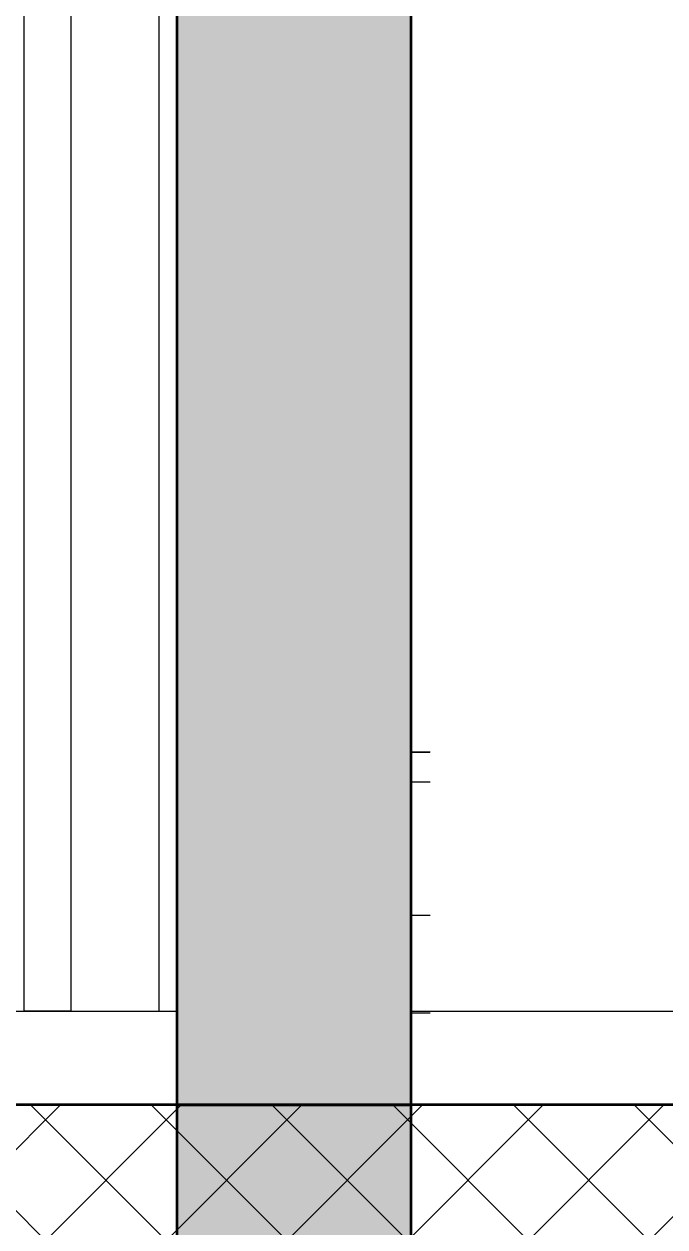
# Model space of a CAD drawing. Header units: millimetres. Extents: x -310 to 171125, y -3027 to 55843.
# Drawn here: x 130472 to 131156, y 23565 to 24848 of the extents above; entities that cross this region are included whole.
import ezdxf

# ---------------------------------------------------------------- set-up
doc = ezdxf.new("R2010")
doc.units = ezdxf.units.MM
doc.header["$MEASUREMENT"] = 0
doc.set_wipeout_variables(frame=1)
doc.linetypes.add('Wipeout_Contour', pattern=[1000, 0, -1000])
for name, color, linetype in [('aaa mobilje', 7, 'Continuous'), ('Dimensioning - General', 7, 'Continuous'), ('Structural - Bearing', 7, 'Continuous')]:
    doc.layers.add(name, color=color, linetype=linetype)
for name, color, linetype, lineweight, true_color in [('aaa mobilje_Pen_No__82', 7, 'Continuous', 20, 0xaaaaaa), ('Dimensioning - General_Pen_No__61', 7, 'Continuous', 20, 0x6a6a6a), ('Dimensioning - General_Pen_No__88', 7, 'Continuous', 20, 0xfd4435), ('Structural - Bearing_Pen_No__61', 7, 'Continuous', 20, 0x6a6a6a), ('Structural - Bearing_Pen_No__82', 7, 'Continuous', 20, 0xaaaaaa)]:
    doc.layers.add(name, color=color, linetype=linetype, lineweight=lineweight, true_color=true_color)
for name, color, linetype, lineweight in [('Structural - Bearing_Pen_No__1', 7, 'Continuous', 13), ('Structural - Bearing_Pen_No__101', 252, 'Continuous', 13), ('Structural - Bearing_Pen_No__7', 7, 'Continuous', 35)]:
    doc.layers.add(name, color=color, linetype=linetype, lineweight=lineweight)
doc.layers.get('0').off()
doc.styles.add('GENERATED_STYLE_6', font='calibril.ttf')
doc.dimstyles.new('GENERATED_STYLE__1', dxfattribs={"dimtxt": 195.999997, "dimasz": 106.4, "dimexe": 0.18, "dimexo": 0.0625, "dimgap": 0.09, "dimtad": 1, "dimdec": 0, "dimlfac": 0.1, "dimzin": 0, "dimdsep": 46, "dimtxsty": 'GENERATED_STYLE_6', "dimblk": 'ARROWHEAD_2', "dimblk1": 'ARROWHEAD_2', "dimblk2": 'ARROWHEAD_2', "dimcen": 0.09, "dimse1": 1, "dimse2": 1, "dimclrd": 256, "dimclre": 256, "dimclrt": 256, "dimadec": 0, "dimazin": 0, "dimtfac": 1, "dimtdec": 4, "dimtmove": 0, "dimatfit": 3, "dimfxl": 1, "dimtolj": 1, "dimtzin": 0, "dimarcsym": 0})

# ---------------------------------------------------------------- blocks, each defined once
blk = doc.blocks.new('*D88')
at = {"layer": 'Dimensioning - General_Pen_No__61', "color": 251, "linetype": 'Continuous', "lineweight": 20, "true_color": 0x6a6a6a, "transparency": 16777216}
for p, q in [((134582.9, 23736), (134722.9, 23655.2)), ((134757.9, 23695.6), (134547.9, 23695.6)), ((134652.9, 23495.6), (134652.9, 23695.6)), ((134582.9, 23536), (134722.9, 23455.2)), ((134757.9, 23495.6), (134547.9, 23495.6))]:
    blk.add_line(p, q, dxfattribs=at)
blk = doc.blocks.new('ARROWHEAD_2')
at = {"color": 0, "linetype": 'Continuous', "lineweight": 0}
for p, q in [((-0.378, -0.655), (0.378, 0.655)), ((0, 0), (-1, 0))]:
    blk.add_line(p, q, dxfattribs=at)
blk = doc.blocks.new('*D89')
at = {"layer": 'Dimensioning - General_Pen_No__61', "color": 251, "linetype": 'Continuous', "lineweight": 20, "true_color": 0x6a6a6a, "transparency": 16777216}
for p, q in [((134582.9, 26436), (134722.9, 26355.2)), ((134757.9, 26395.6), (134547.9, 26395.6)), ((134652.9, 23695.6), (134652.9, 26395.6)), ((134582.9, 23736), (134722.9, 23655.2)), ((134757.9, 23695.6), (134547.9, 23695.6))]:
    blk.add_line(p, q, dxfattribs=at)
at = {"layer": 'Dimensioning - General_Pen_No__88', "color": 20, "lineweight": 20, "true_color": 0xfd4435, "transparency": 16777216, "char_height": 196, "attachment_point": 7, "rotation": 90, "style": 'GENERATED_STYLE_6'}
for s, insert in [('\\A1;{\\pql;\\fCalibri Light|b0|i0|c0|p34;20}', (134613.7, 26037.4)), ('\\A1;{\\pql;\\fCalibri Light|b0|i0|c0|p34;270}', (134613.7, 24807.3))]:
    blk.add_mtext(s, dxfattribs=dict(at, insert=insert))
blk = doc.blocks.new('*D131')
at = {"layer": 'Dimensioning - General_Pen_No__61', "color": 251, "linetype": 'Continuous', "lineweight": 20, "true_color": 0x6a6a6a, "transparency": 16777216}
for p, q in [((135132.9, 23736), (135272.9, 23655.2)), ((135307.9, 23695.6), (135097.9, 23695.6)), ((135202.9, 23495.6), (135202.9, 23695.6)), ((135132.9, 23536), (135272.9, 23455.2)), ((135307.9, 23495.6), (135097.9, 23495.6))]:
    blk.add_line(p, q, dxfattribs=at)
blk = doc.blocks.new('*D132')
at = {"layer": 'Dimensioning - General_Pen_No__61', "color": 251, "linetype": 'Continuous', "lineweight": 20, "true_color": 0x6a6a6a, "transparency": 16777216}
for p, q in [((135132.9, 26436), (135272.9, 26355.2)), ((135307.9, 26395.6), (135097.9, 26395.6)), ((135202.9, 23695.6), (135202.9, 26395.6)), ((135132.9, 23736), (135272.9, 23655.2)), ((135307.9, 23695.6), (135097.9, 23695.6))]:
    blk.add_line(p, q, dxfattribs=at)
at = {"layer": 'Dimensioning - General_Pen_No__88', "color": 20, "lineweight": 20, "true_color": 0xfd4435, "transparency": 16777216, "char_height": 196, "attachment_point": 7, "rotation": 90, "style": 'GENERATED_STYLE_6'}
for s, insert in [('\\A1;{\\pql;\\fCalibri Light|b0|i0|c0|p34;20}', (135163.7, 26037.4)), ('\\A1;{\\pql;\\fCalibri Light|b0|i0|c0|p34;270}', (135163.7, 24807.3))]:
    blk.add_mtext(s, dxfattribs=dict(at, insert=insert))
blk = doc.blocks.new('*D157')
at = {"layer": 'Dimensioning - General_Pen_No__61', "color": 251, "linetype": 'Continuous', "lineweight": 20, "true_color": 0x6a6a6a, "transparency": 16777216}
for p, q in [((135682.9, 23736), (135822.9, 23655.2)), ((135857.9, 23695.6), (135647.9, 23695.6)), ((135752.9, 20795.6), (135752.9, 23695.6)), ((135682.9, 20836), (135822.9, 20755.2)), ((135857.9, 20795.6), (135647.9, 20795.6))]:
    blk.add_line(p, q, dxfattribs=at)
at = {"layer": 'Dimensioning - General_Pen_No__88', "color": 20, "lineweight": 20, "true_color": 0xfd4435, "transparency": 16777216, "insert": (135713.7, 22007.3), "char_height": 196, "attachment_point": 7, "rotation": 90, "style": 'GENERATED_STYLE_6'}
blk.add_mtext('\\A1;{\\pql;\\fCalibri Light|b0|i0|c0|p34;290}', dxfattribs=at)
blk = doc.blocks.new('*D158')
at = {"layer": 'Dimensioning - General_Pen_No__61', "color": 251, "linetype": 'Continuous', "lineweight": 20, "true_color": 0x6a6a6a, "transparency": 16777216}
for p, q in [((135682.9, 26636), (135822.9, 26555.2)), ((135857.9, 26595.6), (135647.9, 26595.6)), ((135752.9, 23695.6), (135752.9, 26595.6)), ((135682.9, 23736), (135822.9, 23655.2)), ((135857.9, 23695.6), (135647.9, 23695.6))]:
    blk.add_line(p, q, dxfattribs=at)
at = {"layer": 'Dimensioning - General_Pen_No__88', "color": 20, "lineweight": 20, "true_color": 0xfd4435, "transparency": 16777216, "insert": (135713.7, 24907.3), "char_height": 196, "attachment_point": 7, "rotation": 90, "style": 'GENERATED_STYLE_6'}
blk.add_mtext('\\A1;{\\pql;\\fCalibri Light|b0|i0|c0|p34;290}', dxfattribs=at)

msp = doc.modelspace()

# ---------------------------------------------------------------- linework, layer by layer
at = {"layer": 'Structural - Bearing_Pen_No__1', "color": 7, "linetype": 'Continuous', "lineweight": 13}
for p in [(128735.2, 23695.6), (130635.2, 20795.6)]:
    msp.add_line(p, (130635.2, 23695.6), dxfattribs=at)

# ---------------------------------------------------------------- wipeouts: each hides what was drawn before it
at = {"color": 254, "linetype": 'Wipeout_Contour', "lineweight": 0, "ltscale": 532360.54665}
msp.add_wipeout([(130905.2, 24071.6), (130885.2, 24071.6), (130885.2, 24071.1), (130905.2, 24071.1)], dxfattribs=at).dxf.layer = 'aaa mobilje'
at = {"color": 254, "linetype": 'Wipeout_Contour', "lineweight": 0, "ltscale": 531386.102114}
msp.add_wipeout([(130522.2, 23795.6), (130522.2, 25932.6), (130472.2, 25882.6), (130472.2, 23795.6)], dxfattribs=at).dxf.layer = 'Structural - Bearing'
at = {"color": 254, "linetype": 'Wipeout_Contour', "lineweight": 0, "ltscale": 531900.755282}
msp.add_wipeout([(130616.2, 23795.6), (130635.2, 23795.6), (130635.2, 25932.6), (130616.2, 25932.6)], dxfattribs=at).dxf.layer = 'Structural - Bearing'
at = {"color": 254, "linetype": 'Wipeout_Contour', "lineweight": 0, "ltscale": 532286.454071}
msp.add_wipeout([(130905.2, 24039.6), (130885.2, 24039.6), (130885.2, 23897.6), (130905.2, 23897.6)], dxfattribs=at).dxf.layer = 'Structural - Bearing'
at = {"color": 254, "linetype": 'Wipeout_Contour', "lineweight": 0, "ltscale": 532125.759811}
msp.add_wipeout([(130885.2, 23793.6), (130885.2, 23695.6), (130905.2, 23695.6), (130905.2, 23793.6)], dxfattribs=at).dxf.layer = 'Structural - Bearing'

# ---------------------------------------------------------------- next in the draw order: hatches: boundary and pattern name
at = {"layer": 'Structural - Bearing_Pen_No__1', "linetype": 'Continuous', "lineweight": 13}
h = msp.add_hatch(dxfattribs=at)
h.set_pattern_fill('CONCRETE_BLOCK', style=0, pattern_type=2)
h.set_pattern_definition([(45, (0, 0), (-64.346715, 64.346715), []), (135, (0, 0), (64.346715, 64.346715), [])])
h.paths.add_polyline_path([(139085.2, 23495.6), (139085.2, 23695.6), (123882.8, 23695.6), (123882.8, 23495.6)])
at = {"layer": 'Structural - Bearing_Pen_No__101', "linetype": 'Continuous', "lineweight": 13}
msp.add_hatch(color=252, dxfattribs=at).paths.add_polyline_path([(130885.2, 23695.6), (130635.2, 23695.6), (130635.2, 20795.6), (130885.2, 20795.6)])

# ---------------------------------------------------------------- next in the draw order: linework, layer by layer
at = {"layer": 'Structural - Bearing_Pen_No__1', "color": 7, "linetype": 'Continuous', "lineweight": 13}
for p, q in [((130635.2, 23695.6), (130635.2, 26595.6)), ((130885.2, 20795.6), (130885.2, 23695.6)), ((130885.2, 23695.6), (134085.2, 23695.6))]:
    msp.add_line(p, q, dxfattribs=at)
at = {"layer": 'Structural - Bearing_Pen_No__61', "color": 251, "linetype": 'Continuous', "lineweight": 20, "true_color": 0x6a6a6a}
msp.add_lwpolyline([(128735.2, 23795.6), (130635.2, 23795.6)], dxfattribs=at)
at = {"layer": 'Structural - Bearing_Pen_No__7', "color": 7, "linetype": 'Continuous', "lineweight": 35, "flags": 128}
for points in [[(139085.2, 23495.6), (139085.2, 23695.6), (123882.8, 23695.6), (123882.8, 23495.6)], [(130885.2, 23695.6), (130635.2, 23695.6), (130635.2, 20795.6), (130885.2, 20795.6)]]:
    msp.add_lwpolyline(points, close=True, dxfattribs=at)
at = {"layer": 'Structural - Bearing_Pen_No__82', "color": 253, "linetype": 'Continuous', "lineweight": 20, "true_color": 0xaaaaaa}
for p, q in [((130522.2, 25932.6), (130522.2, 23795.6)), ((130616.2, 23795.6), (130616.2, 25932.6)), ((130472.2, 23795.6), (130472.2, 25882.6)), ((130522.2, 23795.6), (130472.2, 23795.6)), ((130616.2, 23795.6), (130635.2, 23795.6))]:
    msp.add_line(p, q, dxfattribs=at)

# ---------------------------------------------------------------- next in the draw order: dimensions: what is measured, and where the dimension line sits
at = {"layer": 'Dimensioning - General', "color": 251, "linetype": 'Continuous', "lineweight": 20, "true_color": 0x6a6a6a}
for base, p1, p2, picture, middle in [((135202.9, 23695.6), (106822.4, 23495.6), (106843.5, 23695.6), '*D131', (135065.7, 23286.8)), ((134652.9, 23695.6), (107357.9, 23495.6), (107357.9, 23695.6), '*D88', (134515.7, 23286.8)), ((135752.9, 23695.6), (109667, 20795.6), (109593.2, 23695.6), '*D157', (135615.7, 22231.4))]:
    dim = msp.add_linear_dim(base=base, p1=p1, p2=p2, angle=90, dimstyle='GENERATED_STYLE__1', dxfattribs=at)
    dim.commit()
    dim.dimension.update_dxf_attribs({"geometry": picture, "text_midpoint": middle, "dimtype": 160, "text_rotation": 90})

# ---------------------------------------------------------------- next in the draw order: wipeouts: each hides what was drawn before it
at = {"color": 254, "linetype": 'Wipeout_Contour', "lineweight": 0, "ltscale": 532359.771271}
msp.add_wipeout([(130905.2, 24071.1), (130885.2, 24071.1), (130885.2, 24069.5), (130905.2, 24069.5)], dxfattribs=at).dxf.layer = 'aaa mobilje'
at = {"color": 254, "linetype": 'Wipeout_Contour', "lineweight": 0, "ltscale": 532234.664277}
msp.add_wipeout([(130885.2, 23897.6), (130885.2, 23895.8), (130905.2, 23895.8), (130905.2, 23897.6)], dxfattribs=at).dxf.layer = 'aaa mobilje'

# ---------------------------------------------------------------- next in the draw order: wipeouts: each hides what was drawn before it
at = {"color": 254, "linetype": 'Wipeout_Contour', "lineweight": 0, "ltscale": 532358.27345}
msp.add_wipeout([(130885.2, 24066.9), (130905.2, 24066.9), (130905.2, 24069.5), (130885.2, 24069.5)], dxfattribs=at).dxf.layer = 'aaa mobilje'
at = {"color": 254, "linetype": 'Wipeout_Contour', "lineweight": 0, "ltscale": 532232.16217}
msp.add_wipeout([(130905.2, 23895.8), (130885.2, 23895.8), (130885.2, 23890.6), (130905.2, 23890.6)], dxfattribs=at).dxf.layer = 'aaa mobilje'

# ---------------------------------------------------------------- next in the draw order: linework, layer by layer
at = {"layer": 'aaa mobilje_Pen_No__82', "color": 253, "linetype": 'Continuous', "lineweight": 20, "true_color": 0xaaaaaa}
msp.add_line((130905.2, 23897.6), (130885.2, 23897.6), dxfattribs=at)

# ---------------------------------------------------------------- next in the draw order: wipeouts: each hides what was drawn before it
at = {"color": 254, "linetype": 'Wipeout_Contour', "lineweight": 0, "ltscale": 532356.155421}
msp.add_wipeout([(130905.2, 24066.9), (130885.2, 24066.9), (130885.2, 24063.6), (130905.2, 24063.6)], dxfattribs=at).dxf.layer = 'aaa mobilje'
at = {"color": 254, "linetype": 'Wipeout_Contour', "lineweight": 0, "ltscale": 532227.329456}
msp.add_wipeout([(130905.2, 23890.6), (130885.2, 23890.6), (130885.2, 23882.4), (130905.2, 23882.4)], dxfattribs=at).dxf.layer = 'aaa mobilje'

# ---------------------------------------------------------------- next in the draw order: linework, layer by layer
at = {"layer": 'aaa mobilje_Pen_No__82', "color": 253, "linetype": 'Continuous', "lineweight": 20, "true_color": 0xaaaaaa}
msp.add_line((130905.2, 24071.6), (130885.2, 24071.6), dxfattribs=at)

# ---------------------------------------------------------------- next in the draw order: wipeouts: each hides what was drawn before it
at = {"color": 254, "linetype": 'Wipeout_Contour', "lineweight": 0, "ltscale": 532353.561711}
msp.add_wipeout([(130905.2, 24063.6), (130885.2, 24063.6), (130885.2, 24059.7), (130905.2, 24059.7)], dxfattribs=at).dxf.layer = 'aaa mobilje'
at = {"color": 254, "linetype": 'Wipeout_Contour', "lineweight": 0, "ltscale": 532220.497179}
msp.add_wipeout([(130905.2, 23882.4), (130885.2, 23882.4), (130885.2, 23871.6), (130905.2, 23871.6)], dxfattribs=at).dxf.layer = 'aaa mobilje'

# ---------------------------------------------------------------- next in the draw order: wipeouts: each hides what was drawn before it
at = {"color": 254, "linetype": 'Wipeout_Contour', "lineweight": 0, "ltscale": 532350.669236}
msp.add_wipeout([(130905.2, 24059.7), (130885.2, 24059.7), (130885.2, 24055.6), (130905.2, 24055.6)], dxfattribs=at).dxf.layer = 'aaa mobilje'
at = {"color": 254, "linetype": 'Wipeout_Contour', "lineweight": 0, "ltscale": 532212.132912}
msp.add_wipeout([(130885.2, 23859.1), (130905.2, 23859.1), (130905.2, 23871.6), (130885.2, 23871.6)], dxfattribs=at).dxf.layer = 'aaa mobilje'

# ---------------------------------------------------------------- next in the draw order: wipeouts: each hides what was drawn before it
at = {"color": 254, "linetype": 'Wipeout_Contour', "lineweight": 0, "ltscale": 532347.675208}
msp.add_wipeout([(130905.2, 24055.6), (130885.2, 24055.6), (130885.2, 24051.5), (130905.2, 24051.5)], dxfattribs=at).dxf.layer = 'aaa mobilje'
at = {"color": 254, "linetype": 'Wipeout_Contour', "lineweight": 0, "ltscale": 532202.808368}
msp.add_wipeout([(130905.2, 23859.1), (130885.2, 23859.1), (130885.2, 23845.6), (130905.2, 23845.6)], dxfattribs=at).dxf.layer = 'aaa mobilje'

# ---------------------------------------------------------------- next in the draw order: wipeouts: each hides what was drawn before it
at = {"color": 254, "linetype": 'Wipeout_Contour', "lineweight": 0, "ltscale": 532344.783664}
msp.add_wipeout([(130905.2, 24051.5), (130885.2, 24051.5), (130885.2, 24047.6), (130905.2, 24047.6)], dxfattribs=at).dxf.layer = 'aaa mobilje'
at = {"color": 254, "linetype": 'Wipeout_Contour', "lineweight": 0, "ltscale": 532193.159982}
msp.add_wipeout([(130905.2, 23845.6), (130885.2, 23845.6), (130885.2, 23832.1), (130905.2, 23832.1)], dxfattribs=at).dxf.layer = 'aaa mobilje'

# ---------------------------------------------------------------- next in the draw order: wipeouts: each hides what was drawn before it
at = {"color": 254, "linetype": 'Wipeout_Contour', "lineweight": 0, "ltscale": 532342.191566}
msp.add_wipeout([(130905.2, 24047.6), (130885.2, 24047.6), (130885.2, 24044.3), (130905.2, 24044.3)], dxfattribs=at).dxf.layer = 'aaa mobilje'
at = {"color": 254, "linetype": 'Wipeout_Contour', "lineweight": 0, "ltscale": 532183.845276}
msp.add_wipeout([(130885.2, 23819.6), (130905.2, 23819.6), (130905.2, 23832.1), (130885.2, 23832.1)], dxfattribs=at).dxf.layer = 'aaa mobilje'

# ---------------------------------------------------------------- next in the draw order: wipeouts: each hides what was drawn before it
at = {"color": 254, "linetype": 'Wipeout_Contour', "lineweight": 0, "ltscale": 532340.0754}
msp.add_wipeout([(130885.2, 24041.7), (130905.2, 24041.7), (130905.2, 24044.3), (130885.2, 24044.3)], dxfattribs=at).dxf.layer = 'aaa mobilje'
at = {"color": 254, "linetype": 'Wipeout_Contour', "lineweight": 0, "ltscale": 532175.498049}
msp.add_wipeout([(130905.2, 23819.6), (130885.2, 23819.6), (130885.2, 23808.8), (130905.2, 23808.8)], dxfattribs=at).dxf.layer = 'aaa mobilje'

# ---------------------------------------------------------------- next in the draw order: wipeouts: each hides what was drawn before it
at = {"color": 254, "linetype": 'Wipeout_Contour', "lineweight": 0, "ltscale": 532338.579193}
msp.add_wipeout([(130905.2, 24041.7), (130885.2, 24041.7), (130885.2, 24040.1), (130905.2, 24040.1)], dxfattribs=at).dxf.layer = 'aaa mobilje'
at = {"color": 254, "linetype": 'Wipeout_Contour', "lineweight": 0, "ltscale": 532168.685449}
msp.add_wipeout([(130905.2, 23808.8), (130885.2, 23808.8), (130885.2, 23800.6), (130905.2, 23800.6)], dxfattribs=at).dxf.layer = 'aaa mobilje'

# ---------------------------------------------------------------- next in the draw order: wipeouts: each hides what was drawn before it
at = {"color": 254, "linetype": 'Wipeout_Contour', "lineweight": 0, "ltscale": 532337.804748}
msp.add_wipeout([(130905.2, 24040.1), (130885.2, 24040.1), (130885.2, 24039.6), (130905.2, 24039.6)], dxfattribs=at).dxf.layer = 'aaa mobilje'
at = {"color": 254, "linetype": 'Wipeout_Contour', "lineweight": 0, "ltscale": 532163.869779}
msp.add_wipeout([(130905.2, 23800.6), (130885.2, 23800.6), (130885.2, 23795.4), (130905.2, 23795.4)], dxfattribs=at).dxf.layer = 'aaa mobilje'

# ---------------------------------------------------------------- next in the draw order: linework, layer by layer
at = {"layer": 'aaa mobilje_Pen_No__82', "color": 253, "linetype": 'Continuous', "lineweight": 20, "true_color": 0xaaaaaa}
msp.add_line((130905.2, 24039.6), (130885.2, 24039.6), dxfattribs=at)

# ---------------------------------------------------------------- next in the draw order: wipeouts: each hides what was drawn before it
at = {"color": 254, "linetype": 'Wipeout_Contour', "lineweight": 0, "ltscale": 532161.377515}
msp.add_wipeout([(130885.2, 23793.6), (130905.2, 23793.6), (130905.2, 23795.4), (130885.2, 23795.4)], dxfattribs=at).dxf.layer = 'aaa mobilje'

# ---------------------------------------------------------------- next in the draw order: hatches: boundary and pattern name
at = {"layer": 'Structural - Bearing_Pen_No__101', "linetype": 'Continuous', "lineweight": 13}
msp.add_hatch(color=252, dxfattribs=at).paths.add_polyline_path([(130885.2, 26595.6), (130635.2, 26595.6), (130635.2, 23695.6), (130885.2, 23695.6)])

# ---------------------------------------------------------------- next in the draw order: linework, layer by layer
at = {"layer": 'aaa mobilje_Pen_No__82', "color": 253, "linetype": 'Continuous', "lineweight": 20, "true_color": 0xaaaaaa}
msp.add_line((130905.2, 23793.6), (130885.2, 23793.6), dxfattribs=at)
at = {"layer": 'Structural - Bearing_Pen_No__1', "color": 7, "linetype": 'Continuous', "lineweight": 13}
msp.add_line((130885.2, 23695.6), (130885.2, 26595.6), dxfattribs=at)
at = {"layer": 'Structural - Bearing_Pen_No__61', "color": 251, "linetype": 'Continuous', "lineweight": 20, "true_color": 0x6a6a6a}
msp.add_lwpolyline([(130885.2, 23795.6), (134085.2, 23795.6)], dxfattribs=at)
at = {"layer": 'Structural - Bearing_Pen_No__7', "color": 7, "linetype": 'Continuous', "lineweight": 35, "flags": 128}
msp.add_lwpolyline([(130885.2, 26595.6), (130635.2, 26595.6), (130635.2, 23695.6), (130885.2, 23695.6)], close=True, dxfattribs=at)

# ---------------------------------------------------------------- next in the draw order: dimensions: what is measured, and where the dimension line sits
at = {"layer": 'Dimensioning - General', "color": 251, "linetype": 'Continuous', "lineweight": 20, "true_color": 0x6a6a6a}
for base, p1, p2, picture, middle in [((135752.9, 26595.6), (109593.2, 23695.6), (109287.5, 26595.6), '*D158', (135615.7, 25131.4)), ((135202.9, 26395.6), (106843.5, 23695.6), (106843.5, 26395.6), '*D132', (135065.7, 25031.4)), ((134652.9, 26395.6), (107357.9, 23695.6), (107313.3, 26395.6), '*D89', (134515.7, 25031.4))]:
    dim = msp.add_linear_dim(base=base, p1=p1, p2=p2, angle=90, dimstyle='GENERATED_STYLE__1', dxfattribs=at)
    dim.commit()
    dim.dimension.update_dxf_attribs({"geometry": picture, "text_midpoint": middle, "dimtype": 160, "text_rotation": 90})

doc.saveas('drawing.dxf')
